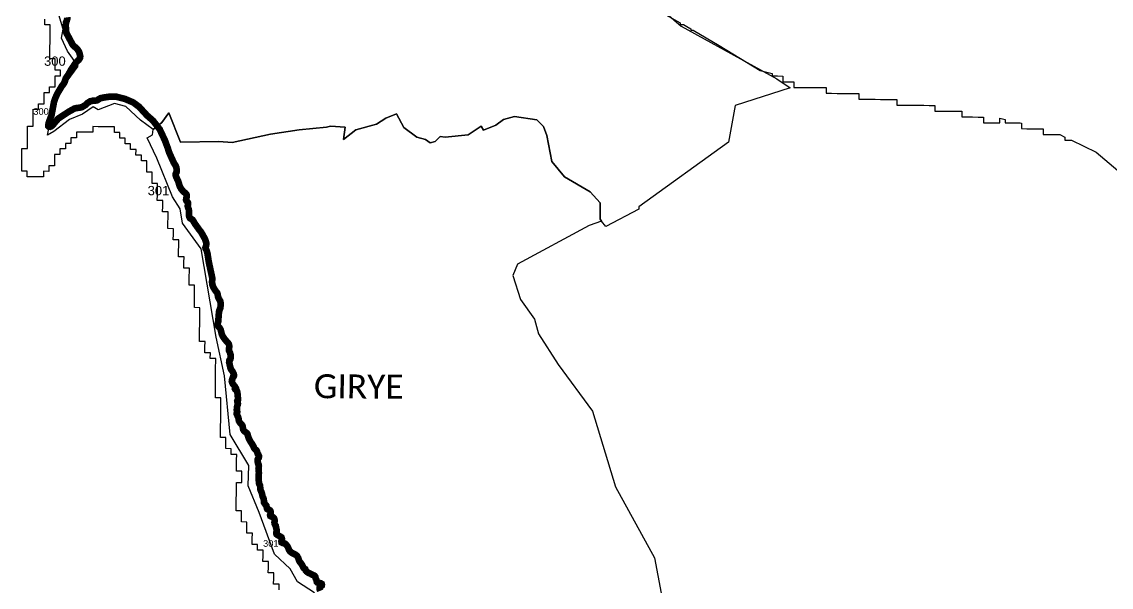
# Model space of a CAD drawing. Header units: metres. Extents: x 0 to 561379, y 0 to 4092696.
# Drawn here: x 320178 to 328374, y 1823136 to 1827390 of the extents above; entities that cross this region are included whole.
import ezdxf

# ---------------------------------------------------------------- set-up
doc = ezdxf.new("R2010")
doc.units = ezdxf.units.M
for name, color, linetype in [('COASTLINE', 5, 'Continuous'), ('NATURALLY PROTECTED', 3, 'Continuous'), ('TALUKA BOUNDRY', 150, 'Continuous'), ('VILLAGE BOUNDRY', 32, 'Continuous'), ('VILLAGE NAME', 1, 'Continuous')]:
    doc.layers.add(name, color=color, linetype=linetype)
doc.styles.get("Standard").update_dxf_attribs({"font": 'arial.ttf'})

msp = doc.modelspace()

# ---------------------------------------------------------------- linework, layer by layer
at = {"layer": 'COASTLINE', "const_width": 50, "flags": 128}
msp.add_lwpolyline([(320519.4, 1827423.4), (320520.6, 1827414), (320518.3, 1827406.2), (320515.2, 1827395.8), (320510.6, 1827385), (320508.8, 1827368.7), (320509.3, 1827348.5), (320509.9, 1827323.6), (320514, 1827304.5), (320522.4, 1827288.9), (320537.6, 1827260.3), (320551.4, 1827234.4), (320561.9, 1827214.8), (320576.5, 1827201.6), (320594.2, 1827185.6), (320606.9, 1827167.7), (320612.6, 1827151.9), (320617.5, 1827129.9), (320615.3, 1827116.4), (320605.4, 1827102.1), (320593, 1827091.9), (320581.1, 1827077.6), (320565.5, 1827054), (320546.3, 1827026), (320530.9, 1826996.6), (320508.8, 1826964.5), (320500.5, 1826938.1), (320491.6, 1826921.4), (320479.7, 1826906.8), (320444.6, 1826848.2), (320428.9, 1826813.1), (320420, 1826785.9), (320411.9, 1826742.6), (320401.6, 1826687.6), (320381.1, 1826633), (320376.8, 1826611.7), (320376.9, 1826605.9), (320381.8, 1826601), (320390.1, 1826599.6), (320399.1, 1826602.7), (320413.6, 1826615.6), (320433, 1826640.2), (320452, 1826661), (320482, 1826681), (320528.6, 1826712), (320574.6, 1826737.5), (320591.8, 1826741.4), (320610.1, 1826743.1), (320628.8, 1826747.1), (320653.9, 1826761.7), (320675.3, 1826780.8), (320693.3, 1826791.8), (320715.1, 1826796.6), (320734.7, 1826797.1), (320746.2, 1826799.6), (320755.2, 1826806.3), (320770.7, 1826815.3), (320797.5, 1826820.5), (320845.9, 1826827.3), (320891.1, 1826825.6), (320955.1, 1826809.1), (321014.7, 1826783.8), (321059.9, 1826750.8), (321120, 1826685.1), (321164.9, 1826645.8), (321214.9, 1826581.8), (321255, 1826496.6), (321276.7, 1826437.9), (321284.4, 1826411.4), (321295, 1826387.7), (321307.5, 1826359.8), (321320.4, 1826331.1), (321334.8, 1826307.8), (321339.6, 1826296.9), (321341.7, 1826288.5), (321342.3, 1826278.9), (321342.8, 1826268.5), (321342.6, 1826260.7), (321341.8, 1826256.6), (321339.6, 1826253.2), (321336.3, 1826248.1), (321335.7, 1826241.6), (321336.4, 1826230.9), (321339.1, 1826224.2), (321342.4, 1826216.2), (321346.5, 1826206.3), (321352.4, 1826195.8), (321355.3, 1826186.9), (321360.7, 1826170.1), (321367.7, 1826148.8), (321379.7, 1826128.3), (321398.3, 1826108.3), (321410.4, 1826099.3), (321416.1, 1826091.9), (321419.2, 1826083.9), (321419, 1826075.2), (321415.7, 1826064.3), (321413.6, 1826050.8), (321415.4, 1826044.3), (321421.2, 1826037.6), (321426.5, 1826031.4), (321429.3, 1826025.3), (321429.2, 1826018.6), (321426.8, 1826009.7), (321426.2, 1826002.5), (321428.4, 1825992.4), (321433.3, 1825980.5), (321435.3, 1825971.2), (321435.1, 1825956.3), (321436.3, 1825935.5), (321436.9, 1825925.3), (321438.6, 1825920.5), (321443.3, 1825912.2), (321452, 1825906.8), (321460.5, 1825901.6), (321465.9, 1825895.7), (321470.3, 1825888), (321479.2, 1825872.3), (321487, 1825861.3), (321495.1, 1825849.9), (321510, 1825828.9), (321526.6, 1825807.4), (321535.2, 1825793.6), (321541.8, 1825780.6), (321555.5, 1825757.1), (321560.8, 1825740.7), (321565.1, 1825727.5), (321565.6, 1825714.6), (321564.1, 1825704), (321561.6, 1825698.1), (321559.4, 1825690.1), (321561, 1825682.4), (321565.4, 1825675.4), (321571.5, 1825660.5), (321575.6, 1825642.2), (321578.5, 1825622.5), (321582.6, 1825594.7), (321587.8, 1825568), (321601.9, 1825503.1), (321610.1, 1825465.9), (321610.7, 1825452.7), (321609.3, 1825432.1), (321611.4, 1825412.4), (321618.6, 1825392.4), (321634.5, 1825367.3), (321647.5, 1825350.4), (321651.5, 1825339.9), (321653.7, 1825321.6), (321660.5, 1825306.3), (321670.6, 1825289.2), (321673, 1825278.4), (321673.5, 1825256.1), (321671.8, 1825237.4), (321668.2, 1825228.4), (321662.6, 1825214.3), (321661, 1825203.9), (321658.8, 1825176), (321657.5, 1825159.8), (321657.2, 1825144.7), (321656, 1825135.8), (321652.9, 1825124.9), (321652.4, 1825116.8), (321651.8, 1825108.4), (321653.6, 1825101.9), (321660.2, 1825094), (321668.6, 1825083.7), (321674, 1825073.2), (321678.4, 1825056.1), (321683, 1825038.6), (321690.1, 1825022.9), (321704.7, 1825001.9), (321718.2, 1824986.1), (321727.9, 1824975), (321733.3, 1824968.8), (321736.4, 1824962.2), (321737.7, 1824957), (321738.7, 1824949.1), (321737.8, 1824937.7), (321736.2, 1824929.4), (321736, 1824922.6), (321737, 1824915.2), (321741.1, 1824906.5), (321744.8, 1824898.6), (321746.5, 1824892), (321749.6, 1824881.3), (321749.6, 1824863.6), (321747.7, 1824852.8), (321744.5, 1824846.9), (321740.3, 1824843.8), (321738.6, 1824840.1), (321737.8, 1824828.7), (321742.4, 1824808), (321747.9, 1824783.7), (321753.9, 1824772), (321764.2, 1824758), (321771.5, 1824742.8), (321773.5, 1824736.5), (321774.6, 1824729.3), (321772.9, 1824723.7), (321767.6, 1824719.5), (321764.9, 1824711.5), (321762, 1824701.5), (321758.3, 1824693.6), (321757.9, 1824684.1), (321760.2, 1824675), (321765.4, 1824665.4), (321778.6, 1824649.2), (321784.5, 1824639.7), (321781.9, 1824635.8), (321780.9, 1824629.8), (321783.9, 1824624.2), (321787.9, 1824621.6), (321791.5, 1824619.3), (321793.3, 1824618.2), (321794.7, 1824615.9), (321796.5, 1824612.8), (321798.2, 1824608.3), (321799.8, 1824598.6), (321801.6, 1824586.9), (321802.3, 1824574.7), (321803.9, 1824560.1), (321805.1, 1824549.3), (321804.5, 1824545.5), (321802.5, 1824541.7), (321800, 1824538.6), (321798.3, 1824536.5), (321798.4, 1824534.1), (321799.7, 1824530.9), (321801.9, 1824525.5), (321803.6, 1824516.3), (321801.8, 1824507.5), (321798.1, 1824499.7), (321797.7, 1824496.2), (321797.6, 1824488.7), (321797.4, 1824481.5), (321796.3, 1824474.2), (321794.7, 1824470.7), (321795.5, 1824467.2), (321798.1, 1824462.6), (321798.9, 1824454), (321797.7, 1824449.9), (321794.3, 1824443.6), (321795, 1824437.7), (321799, 1824429.7), (321802.1, 1824422.4), (321807.8, 1824410), (321811.2, 1824387.3), (321817.4, 1824376), (321827.9, 1824363.7), (321836.5, 1824354), (321839.7, 1824346.1), (321841.6, 1824332), (321843.6, 1824322.3), (321847.7, 1824314.5), (321854.8, 1824307.6), (321864.2, 1824300.6), (321870.2, 1824296), (321875.9, 1824287.6), (321879, 1824276.4), (321882.1, 1824265.2), (321885.3, 1824256), (321889.1, 1824247.9), (321894.2, 1824239.3), (321899.6, 1824228.9), (321907.3, 1824218.5), (321912.9, 1824208.5), (321920.2, 1824197.7), (321922.2, 1824193), (321923.5, 1824186), (321927.8, 1824179.6), (321932.6, 1824174.6), (321937.1, 1824171.1), (321943.7, 1824164.2), (321947.5, 1824156.3), (321950.5, 1824147), (321952.7, 1824139.2), (321957, 1824134.2), (321958, 1824131.4), (321961.6, 1824123.4), (321961.8, 1824116.2), (321961, 1824111.4), (321957.7, 1824107.8), (321954.5, 1824102.2), (321952, 1824096.1), (321951.1, 1824090.9), (321951.1, 1824084.5), (321953.5, 1824078), (321955.8, 1824065), (321960.4, 1824055.4), (321961.3, 1824047.7), (321960.1, 1824036.5), (321958.5, 1824026.5), (321959.3, 1824014.3), (321960.7, 1824006.4), (321961.4, 1823994.8), (321960.1, 1823984.4), (321959.6, 1823976.5), (321959, 1823965.9), (321959.6, 1823944.4), (321961.3, 1823931), (321961.4, 1823920.9), (321964.4, 1823911.3), (321969.2, 1823904), (321971, 1823894.4), (321971.4, 1823884.7), (321971.7, 1823873.5), (321974.6, 1823865.9), (321980.9, 1823851.6), (321984.8, 1823840.7), (321987.5, 1823826.4), (321989.3, 1823818.6), (321995.1, 1823807.6), (321997.9, 1823797.2), (321998.9, 1823788.8), (321998.8, 1823780.7), (321998.8, 1823775.7), (322002, 1823769.9), (322007.1, 1823762.2), (322014.4, 1823754.7), (322017.8, 1823749.7), (322019.4, 1823742), (322021.2, 1823730.3), (322023.5, 1823724.7), (322029.6, 1823721.4), (322040.8, 1823717.6), (322045, 1823714.6), (322047.9, 1823710.8), (322050.1, 1823704), (322050.7, 1823697.6), (322048.9, 1823686.9), (322046.1, 1823678.6), (322047.5, 1823671.9), (322054.6, 1823667.9), (322064.5, 1823664.6), (322071.6, 1823658.8), (322077.1, 1823652.5), (322079.2, 1823643.3), (322079.5, 1823633.3), (322078.5, 1823624.1), (322079.8, 1823613.4), (322082.8, 1823606.8), (322088.3, 1823598.4), (322090.2, 1823587.3), (322092.1, 1823577.7), (322095.5, 1823566.6), (322095.8, 1823556.1), (322092.9, 1823548.6), (322091.9, 1823542.4), (322094.2, 1823534.4), (322103.6, 1823527.4), (322116.3, 1823520.7), (322125.5, 1823515.6), (322131.8, 1823510.3), (322135.1, 1823499.4), (322132.5, 1823489.2), (322130.5, 1823480.9), (322132.2, 1823472.7), (322142.1, 1823468.3), (322156.1, 1823465.1), (322169.2, 1823453.1), (322175.9, 1823444.6), (322182.5, 1823432.5), (322187.9, 1823417.3), (322197.5, 1823403.4), (322210.4, 1823394.3), (322225.4, 1823386.6), (322237.9, 1823380.4), (322249, 1823371.3), (322257.4, 1823355.7), (322261.3, 1823343.5), (322265.9, 1823332), (322271.4, 1823323.4), (322277.3, 1823317.1), (322284.5, 1823306.7), (322290.2, 1823296.6), (322294.6, 1823286.3), (322298.3, 1823280.1), (322304.5, 1823275.8), (322310.2, 1823272.3), (322311.5, 1823268.4), (322313.9, 1823261.6), (322319.2, 1823254.8), (322326.1, 1823248.9), (322339.2, 1823241.8), (322347.7, 1823238.3), (322361.3, 1823231), (322369.1, 1823227.4), (322378.3, 1823223.4), (322382.3, 1823220.3), (322386.4, 1823213.5), (322387.4, 1823205.5), (322389.9, 1823199.3), (322393.4, 1823193.6), (322394.5, 1823190), (322395.5, 1823184.8), (322397.2, 1823176), (322401.4, 1823171.2), (322408.9, 1823169.3), (322418.1, 1823167.8), (322423.9, 1823166.5), (322429.5, 1823164.3), (322431.8, 1823162.3), (322434.2, 1823161), (322435.5, 1823154.6), (322434.6, 1823148.1), (322430.9, 1823145.1), (322424.3, 1823141.6), (322419.5, 1823137.2), (322418.4, 1823132.5), (322417.7, 1823127.8), (322418.7, 1823120.8), (322420.6, 1823114.5), (322422.9, 1823108.6)], dxfattribs=at)
at = {"layer": 'NATURALLY PROTECTED', "const_width": 50, "flags": 128}
for points in [[(320555.3, 1827227.3), (320561.9, 1827214.8), (320576.5, 1827201.6), (320594.2, 1827185.6), (320606.9, 1827167.7), (320612.6, 1827151.9), (320617.5, 1827129.9), (320615.3, 1827116.4), (320605.4, 1827102.1), (320593, 1827091.9), (320581.1, 1827077.6), (320579, 1827074.5)], [(320579, 1827074.5), (320565.5, 1827054), (320546.3, 1827026), (320530.9, 1826996.6), (320508.8, 1826964.5), (320500.5, 1826938.1), (320491.6, 1826921.4), (320479.7, 1826906.8), (320444.6, 1826848.2), (320428.9, 1826813.1), (320420, 1826785.9), (320411.9, 1826742.6), (320401.6, 1826687.6), (320381.1, 1826633), (320376.8, 1826611.7), (320376.9, 1826605.9), (320381.8, 1826601), (320390.1, 1826599.6), (320399.1, 1826602.7), (320413.6, 1826615.6), (320433, 1826640.2), (320452, 1826661), (320482, 1826681), (320528.6, 1826712), (320574.6, 1826737.5), (320591.8, 1826741.4), (320610.1, 1826743.1), (320628.8, 1826747.1), (320653.9, 1826761.7), (320675.3, 1826780.8), (320693.3, 1826791.8), (320701.2, 1826793.5)], [(320701.2, 1826793.5), (320715.1, 1826796.6), (320734.7, 1826797.1), (320746.2, 1826799.6), (320755.2, 1826806.3), (320770.7, 1826815.3), (320797.5, 1826820.5), (320845.9, 1826827.3), (320891.1, 1826825.6), (320955.1, 1826809.1), (321014.7, 1826783.8), (321059.9, 1826750.8), (321120, 1826685.1), (321164.9, 1826645.8), (321214.9, 1826581.8), (321255, 1826496.6), (321276.7, 1826437.9), (321284.4, 1826411.4), (321295, 1826387.7), (321307.5, 1826359.8), (321320.4, 1826331.1), (321334.8, 1826307.8), (321339.6, 1826296.9), (321341.7, 1826288.5), (321342.3, 1826278.9), (321342.8, 1826268.5), (321342.6, 1826260.7), (321341.8, 1826256.6), (321339.6, 1826253.2), (321336.3, 1826248.1), (321335.7, 1826241.6), (321336.4, 1826230.9), (321339.1, 1826224.2), (321342.4, 1826216.2), (321346.5, 1826206.3), (321352.4, 1826195.8), (321355.3, 1826186.9), (321360.7, 1826170.1), (321367.7, 1826148.8), (321379.7, 1826128.3), (321398.3, 1826108.3), (321410.4, 1826099.3), (321416.1, 1826091.9), (321419.2, 1826083.9), (321419, 1826075.2), (321415.7, 1826064.3), (321413.6, 1826050.8), (321415.4, 1826044.3), (321421.2, 1826037.6), (321426.5, 1826031.4), (321429.3, 1826025.3), (321429.2, 1826018.6), (321426.8, 1826009.7), (321426.2, 1826002.5), (321428.4, 1825992.4), (321433.3, 1825980.5), (321435.3, 1825971.2), (321435.1, 1825956.3), (321436.3, 1825935.5), (321436.9, 1825925.3), (321438.6, 1825920.5), (321443.3, 1825912.2), (321452, 1825906.8), (321460.5, 1825901.6), (321465.9, 1825895.7), (321470.3, 1825888), (321479.2, 1825872.3), (321487, 1825861.3), (321495.1, 1825849.9), (321510, 1825828.9), (321526.6, 1825807.4), (321535.2, 1825793.6), (321541.8, 1825780.6), (321555.5, 1825757.1), (321560.8, 1825740.7), (321565.1, 1825727.5), (321565.6, 1825714.6), (321564.1, 1825704), (321561.6, 1825698.1), (321559.4, 1825690.1), (321561, 1825682.4), (321565.4, 1825675.4), (321571.5, 1825660.5), (321575.6, 1825642.2), (321578.5, 1825622.5), (321582.6, 1825594.7), (321587.8, 1825568), (321601.9, 1825503.1), (321610.1, 1825465.9), (321610.7, 1825452.7), (321609.3, 1825432.1), (321611.4, 1825412.4), (321618.6, 1825392.4), (321634.5, 1825367.3), (321647.5, 1825350.4), (321651.5, 1825339.9), (321653.7, 1825321.6), (321660.5, 1825306.3), (321670.6, 1825289.2), (321673, 1825278.4), (321673.5, 1825256.1), (321671.8, 1825237.4), (321668.2, 1825228.4), (321662.6, 1825214.3), (321661, 1825203.9), (321658.8, 1825176), (321657.5, 1825159.8), (321657.2, 1825144.7), (321656, 1825135.8), (321652.9, 1825124.9), (321652.4, 1825116.8), (321651.8, 1825108.4), (321653.6, 1825101.9), (321660.2, 1825094), (321668.6, 1825083.7), (321674, 1825073.2), (321678.4, 1825056.1), (321683, 1825038.6), (321690.1, 1825022.9), (321704.7, 1825001.9), (321718.2, 1824986.1), (321727.9, 1824975), (321733.3, 1824968.8), (321736.4, 1824962.2), (321737.7, 1824957), (321738.7, 1824949.1), (321737.8, 1824937.7), (321736.2, 1824929.4), (321736, 1824922.6), (321737, 1824915.2), (321741.1, 1824906.5), (321744.8, 1824898.6), (321746.5, 1824892), (321749.6, 1824881.3), (321749.6, 1824863.6), (321747.7, 1824852.8), (321744.5, 1824846.9), (321740.3, 1824843.8), (321738.6, 1824840.1), (321738.6, 1824839.6)], [(321738.6, 1824839.6), (321737.8, 1824828.7), (321742.4, 1824808), (321747.9, 1824783.7), (321753.9, 1824772), (321764.2, 1824758), (321771.5, 1824742.8), (321773.5, 1824736.5), (321774.6, 1824729.3), (321772.9, 1824723.7), (321767.6, 1824719.5), (321764.9, 1824711.5), (321762, 1824701.5), (321758.3, 1824693.6), (321757.9, 1824684.1), (321760.2, 1824675), (321765.4, 1824665.4), (321778.6, 1824649.2), (321784.5, 1824639.7), (321781.9, 1824635.8), (321780.9, 1824629.8), (321783.9, 1824624.2), (321787.9, 1824621.6), (321791.5, 1824619.3), (321793.3, 1824618.2), (321794.7, 1824615.9), (321796.5, 1824612.8), (321798.2, 1824608.3), (321799.8, 1824598.6), (321801.6, 1824586.9), (321802.3, 1824574.7), (321803.9, 1824560.1), (321805.1, 1824549.3), (321804.5, 1824545.5), (321802.5, 1824541.7), (321800, 1824538.6), (321798.3, 1824536.5), (321798.4, 1824534.1), (321799.7, 1824530.9), (321801.9, 1824525.5), (321803.6, 1824516.3), (321801.8, 1824507.5), (321798.1, 1824499.7), (321797.7, 1824496.2), (321797.6, 1824488.7), (321797.4, 1824481.5), (321796.3, 1824474.2), (321794.7, 1824470.7), (321795.5, 1824467.2), (321798.1, 1824462.6), (321798.9, 1824454), (321797.7, 1824449.9), (321794.3, 1824443.6), (321795, 1824437.7), (321799, 1824429.7), (321802.1, 1824422.4), (321807.8, 1824410), (321811.2, 1824387.3), (321817.4, 1824376), (321827.9, 1824363.7), (321836.5, 1824354), (321839.7, 1824346.1), (321841.6, 1824332), (321843.6, 1824322.3), (321847.7, 1824314.5), (321854.8, 1824307.6), (321864.2, 1824300.6), (321870.2, 1824296), (321875.9, 1824287.6), (321879, 1824276.4), (321882.1, 1824265.2), (321885.3, 1824256), (321889.1, 1824247.9), (321894.2, 1824239.3), (321899.6, 1824228.9), (321907.3, 1824218.5), (321912.9, 1824208.5), (321920.2, 1824197.7), (321922.2, 1824193), (321923.5, 1824186), (321927.8, 1824179.6), (321932.6, 1824174.6), (321937.1, 1824171.1), (321943.7, 1824164.2), (321947.5, 1824156.3), (321950.5, 1824147), (321952.7, 1824139.2), (321957, 1824134.2), (321958, 1824131.4), (321961.6, 1824123.4), (321961.8, 1824116.2), (321961, 1824111.4), (321957.7, 1824107.8), (321954.5, 1824102.2), (321952, 1824096.1), (321951.1, 1824090.9), (321951.1, 1824084.5), (321953.5, 1824078), (321955.8, 1824065), (321960.4, 1824055.4), (321961.3, 1824047.7), (321960.1, 1824036.5), (321958.5, 1824026.5), (321959.3, 1824014.3), (321960.7, 1824006.4), (321961.4, 1823994.8), (321960.1, 1823984.4), (321959.6, 1823976.5), (321959, 1823965.9), (321959.6, 1823944.4), (321961.3, 1823931), (321961.4, 1823920.9), (321964.4, 1823911.3), (321969.2, 1823904), (321971, 1823894.4), (321971.4, 1823884.7), (321971.7, 1823873.5), (321974.6, 1823865.9), (321980.9, 1823851.6), (321984.8, 1823840.7), (321987.5, 1823826.4), (321989.3, 1823818.6), (321995.1, 1823807.6), (321997.9, 1823797.2), (321998.9, 1823788.8), (321998.8, 1823780.7), (321998.8, 1823775.7), (322002, 1823769.9), (322007.1, 1823762.2), (322014.4, 1823754.7), (322017.8, 1823749.7), (322019.4, 1823742), (322021.2, 1823730.3), (322023.5, 1823724.7), (322029.6, 1823721.4), (322040.8, 1823717.6), (322045, 1823714.6), (322047.9, 1823710.8), (322050.1, 1823704), (322050.7, 1823697.6), (322048.9, 1823686.9), (322046.1, 1823678.6), (322047.5, 1823671.9), (322054.6, 1823667.9), (322064.5, 1823664.6), (322071.6, 1823658.8), (322077.1, 1823652.5), (322079.2, 1823643.3), (322079.5, 1823633.3), (322078.5, 1823624.1), (322079.8, 1823613.4), (322082.8, 1823606.8), (322088.3, 1823598.4), (322090.2, 1823587.3), (322092.1, 1823577.7), (322095.5, 1823566.6), (322095.8, 1823556.1), (322092.9, 1823548.6), (322091.9, 1823542.4), (322094.2, 1823534.4), (322103.6, 1823527.4), (322116.3, 1823520.7), (322125.5, 1823515.6), (322131.8, 1823510.3), (322135.1, 1823499.4), (322132.5, 1823489.2), (322130.5, 1823480.9), (322132.2, 1823472.7), (322142.1, 1823468.3), (322156.1, 1823465.1), (322169.2, 1823453.1), (322175.9, 1823444.6), (322182.5, 1823432.5), (322187.9, 1823417.3), (322197.5, 1823403.4), (322210.4, 1823394.3), (322225.4, 1823386.6), (322237.9, 1823380.4), (322249, 1823371.3), (322257.4, 1823355.7), (322261.3, 1823343.5), (322265.9, 1823332), (322271.4, 1823323.4), (322277.3, 1823317.1), (322284.5, 1823306.7), (322290.2, 1823296.6), (322294.6, 1823286.3), (322298.3, 1823280.1), (322304.5, 1823275.8), (322310.2, 1823272.3), (322311.5, 1823268.4), (322313.9, 1823261.6), (322319.2, 1823254.8), (322326.1, 1823248.9), (322339.2, 1823241.8), (322347.7, 1823238.3), (322361.3, 1823231), (322369.1, 1823227.4), (322378.3, 1823223.4), (322382.3, 1823220.3), (322386.4, 1823213.5), (322387.4, 1823205.5), (322389.9, 1823199.3), (322393.4, 1823193.6), (322394.5, 1823190), (322395.5, 1823184.8), (322397.2, 1823176), (322401.4, 1823171.2), (322408.9, 1823169.3), (322418.1, 1823167.8), (322423.9, 1823166.5), (322429.5, 1823164.3), (322431.8, 1823162.3), (322434.2, 1823161), (322435.5, 1823154.6), (322434.6, 1823148.1), (322430.9, 1823145.1), (322424.3, 1823141.6), (322419.5, 1823137.2), (322418.4, 1823132.5), (322417.7, 1823127.8), (322418.7, 1823120.8), (322420.6, 1823114.5), (322422.9, 1823108.6)]]:
    msp.add_lwpolyline(points, dxfattribs=at)
at = {"layer": 'TALUKA BOUNDRY'}
for points in [[(324983.5, 1827464.3, 0), (325130.7, 1827382.4, 0), (325130.6, 1827369.1, 0), (325155, 1827368.9, 0), (325181.1, 1827354.4, 0), (325212, 1827336.1, 0), (325211.9, 1827326.1, 0), (325229.3, 1827325.9, 0), (325425.4, 1827210.3, 0), (325732, 1827023.7, 0), (325822.1, 1827001.8, 0), (325822, 1826982.3, 0), (325862.8, 1826982, 0), (325903.7, 1826981.6, 0), (325903.4, 1826939.3, 0), (325944.2, 1826939, 0), (325985.1, 1826938.6, 0), (325984.7, 1826896.3, 0), (326025.6, 1826896, 0), (326066.4, 1826895.6, 0), (326107.3, 1826895.3, 0), (326148.1, 1826895, 0), (326189, 1826894.6, 0), (326229.8, 1826894.3, 0), (326229.5, 1826852, 0), (326270.3, 1826851.6, 0), (326311.2, 1826851.3, 0), (326352.1, 1826851, 0), (326392.9, 1826850.6, 0), (326433.8, 1826850.3, 0), (326474.6, 1826850, 0), (326474.3, 1826807.6, 0), (326515.1, 1826807.3, 0), (326556, 1826807, 0), (326596.8, 1826806.6, 0), (326637.7, 1826806.3, 0), (326678.5, 1826806, 0), (326719.4, 1826805.6, 0), (326760.2, 1826805.3, 0), (326759.9, 1826763, 0), (326800.8, 1826762.6, 0), (326841.6, 1826762.3, 0), (326882.5, 1826762, 0), (326923.3, 1826761.7, 0), (326964.2, 1826761.3, 0), (327005, 1826761, 0), (327045.9, 1826760.7, 0), (327045.5, 1826718.3, 0), (327086.4, 1826718, 0), (327127.2, 1826717.7, 0), (327168.1, 1826717.3, 0), (327209, 1826717, 0), (327249.8, 1826716.7, 0), (327249.5, 1826674.3, 0), (327290.3, 1826674, 0), (327331.2, 1826673.7, 0), (327372, 1826673.3, 0), (327412.9, 1826673, 0), (327412.5, 1826630.7, 0), (327535.1, 1826629.7, 0), (327535.4, 1826664.7, 0), (327576.2, 1826655, 0), (327576, 1826629.4, 0), (327616.8, 1826629, 0), (327657.7, 1826628.7, 0), (327688, 1826628.5, 0), (327698.5, 1826626, 0), (327698.2, 1826586, 0), (327739, 1826585.7, 0), (327779.9, 1826585.4, 0), (327820.7, 1826585, 0), (327861.6, 1826584.7, 0), (327861.3, 1826542.4, 0), (327902.1, 1826542, 0), (327943, 1826541.7, 0), (327983.8, 1826541.4, 0), (327986.7, 1826541.4, 0), (328024.5, 1826522.9, 0), (328024.3, 1826498.7, 0), (328074.9, 1826498.3, 0), (328260.3, 1826407.8, 0), (328488.6, 1826216.5, 0)], [(322113, 1823116.2, 0), (322113.3, 1823158.5, 0), (322072.5, 1823158.9, 0), (322072.8, 1823201.2, 0), (322073.2, 1823243.6, 0), (322032.3, 1823243.9, 0), (322032.6, 1823286.3, 0), (322033, 1823328.6, 0), (321992.1, 1823329, 0), (321992.5, 1823371.3, 0), (321992.8, 1823413.7, 0), (321952, 1823414, 0), (321952.3, 1823456.3, 0), (321911.5, 1823456.7, 0), (321911.8, 1823499, 0), (321912.2, 1823541.4, 0), (321871.3, 1823541.7, 0), (321871.7, 1823584.1, 0), (321872, 1823626.4, 0), (321831.1, 1823626.8, 0), (321831.5, 1823669.1, 0), (321831.8, 1823711.5, 0), (321791, 1823711.8, 0), (321791.3, 1823754.1, 0), (321791.7, 1823796.5, 0), (321792, 1823838.8, 0), (321792.4, 1823881.2, 0), (321792.7, 1823923.5, 0), (321833.6, 1823923.2, 0), (321834.3, 1824007.9, 0), (321793.4, 1824008.2, 0), (321793.8, 1824050.6, 0), (321794.1, 1824092.9, 0), (321794.5, 1824135.3, 0), (321753.6, 1824135.6, 0), (321754, 1824178, 0), (321713.1, 1824178.3, 0), (321713.5, 1824220.7, 0), (321713.8, 1824263, 0), (321673, 1824263.4, 0), (321673.3, 1824305.7, 0), (321673.7, 1824348.1, 0), (321674, 1824390.4, 0), (321674.7, 1824475.1, 0), (321675.1, 1824517.5, 0), (321675.4, 1824559.8, 0), (321634.6, 1824560.2, 0), (321634.9, 1824602.5, 0), (321635.3, 1824644.9, 0), (321636, 1824729.6, 0), (321636.3, 1824771.9, 0), (321637, 1824856.6, 0), (321596.2, 1824856.9, 0), (321596.5, 1824899.3, 0), (321555.6, 1824899.6, 0), (321556, 1824942, 0), (321556.4, 1824984.3, 0), (321515.5, 1824984.7, 0), (321515.8, 1825027, 0), (321516.9, 1825154.1, 0), (321517.2, 1825196.4, 0), (321517.6, 1825238.8, 0), (321476.7, 1825239.1, 0), (321477.1, 1825281.5, 0), (321477.4, 1825323.8, 0), (321477.8, 1825366.2, 0), (321478.1, 1825408.5, 0), (321437.3, 1825408.9, 0), (321437.6, 1825451.2, 0), (321438.3, 1825535.9, 0), (321397.5, 1825536.2, 0), (321397.8, 1825578.6, 0), (321398.2, 1825620.9, 0), (321357.3, 1825621.3, 0), (321357.7, 1825663.6, 0), (321358, 1825706, 0), (321358.4, 1825748.3, 0), (321317.5, 1825748.7, 0), (321317.9, 1825791, 0), (321318.2, 1825833.4, 0), (321277.4, 1825833.7, 0), (321277.7, 1825876.1, 0), (321278.1, 1825918.4, 0), (321278.4, 1825960.8, 0), (321237.6, 1825961.1, 0), (321237.9, 1826003.5, 0), (321238.3, 1826045.8, 0), (321197.4, 1826046.1, 0), (321197.8, 1826088.5, 0), (321198.1, 1826130.8, 0), (321198.5, 1826173.2, 0), (321157.6, 1826173.5, 0), (321158, 1826215.9, 0), (321158.3, 1826258.2, 0), (321117.5, 1826258.6, 0), (321117.8, 1826300.9, 0), (321118.2, 1826343.3, 0), (321077.3, 1826343.6, 0), (321077.7, 1826386, 0), (321036.8, 1826386.3, 0), (321037.2, 1826428.7, 0), (320996.3, 1826429, 0), (320996.7, 1826471.3, 0), (320955.8, 1826471.7, 0), (320956.2, 1826514, 0), (320915.3, 1826514.4, 0), (320915.7, 1826556.7, 0), (320874.8, 1826557.1, 0), (320875.2, 1826599.4, 0), (320834.3, 1826599.8, 0), (320793.5, 1826600.1, 0), (320752.6, 1826600.4, 0), (320711.7, 1826600.8, 0), (320711.4, 1826558.4, 0), (320670.5, 1826558.8, 0), (320629.7, 1826559.1, 0), (320588.8, 1826559.4, 0), (320588.5, 1826517.1, 0), (320547.6, 1826517.4, 0), (320547.3, 1826475.1, 0), (320506.4, 1826475.4, 0), (320506.1, 1826433.1, 0), (320465.2, 1826433.4, 0), (320464.8, 1826391.1, 0), (320424, 1826391.4, 0), (320423.6, 1826349.1, 0), (320423.3, 1826306.7, 0), (320382.4, 1826307.1, 0), (320382.1, 1826264.7, 0), (320341.2, 1826265, 0), (320340.9, 1826222.7, 0), (320300, 1826223, 0), (320259.2, 1826223.4, 0), (320218.3, 1826223.7, 0), (320218.7, 1826266.1, 0), (320177.8, 1826266.4, 0), (320178.2, 1826308.8, 0), (320178.5, 1826351.1, 0), (320178.9, 1826393.5, 0), (320179.2, 1826435.8, 0), (320220.1, 1826435.5, 0), (320220.4, 1826477.8, 0), (320220.8, 1826520.2, 0), (320221.1, 1826562.5, 0), (320221.5, 1826604.9, 0), (320262.3, 1826604.5, 0), (320262.7, 1826646.9, 0), (320263, 1826689.2, 0), (320263.4, 1826731.6, 0), (320304.3, 1826731.2, 0), (320304.6, 1826773.6, 0), (320345.5, 1826773.2, 0), (320345.8, 1826815.6, 0), (320346.2, 1826857.9, 0), (320387, 1826857.6, 0), (320387.4, 1826900, 0), (320428.2, 1826899.6, 0), (320428.6, 1826942, 0), (320428.9, 1826984.3, 0), (320469.8, 1826984, 0), (320470.2, 1827026.3, 0), (320429.3, 1827026.7, 0), (320429.7, 1827069, 0), (320430, 1827111.4, 0), (320389.1, 1827111.7, 0), (320389.5, 1827154.1, 0), (320389.9, 1827196.4, 0), (320390.2, 1827238.8, 0), (320390.6, 1827281.1, 0), (320390.9, 1827323.5, 0), (320391.3, 1827365.8, 0), (320350.4, 1827366.2, 0), (320350.8, 1827408.5, 0)]]:
    msp.add_polyline3d(points, dxfattribs=at)
at = {"layer": 'VILLAGE BOUNDRY'}
for points in [[(325029.2, 1827452, 0), (325138.2, 1827357.5, 0), (325858.2, 1826961.5, 0), (325958.5, 1826892.2, 0), (325544.2, 1826760.8, 0), (325493.8, 1826483.6, 0), (324818.6, 1825998.5, 0), (324819.1, 1825979.8, 0), (324572.8, 1825850.2, 0), (324540.2, 1825890.3, 0), (324527.9, 1825905.5, 0), (324529.3, 1826027.9, 0), (324454.5, 1826111.4, 0), (324261.5, 1826224.4, 0), (324164.7, 1826337.6, 0), (324127.3, 1826534.6, 0), (324101.5, 1826602.9, 0), (324053.1, 1826651.1, 0), (323884.3, 1826677.2, 0), (323802.5, 1826655.7, 0), (323744.8, 1826611.4, 0), (323652, 1826573.3, 0), (323632.9, 1826605.5, 0), (323536.7, 1826539.6, 0), (323363.8, 1826520.6, 0), (323325.7, 1826527, 0), (323288, 1826489.7, 0), (323250, 1826480.2, 0), (323214.9, 1826504.7, 0), (323150, 1826521.3, 0), (323052.2, 1826594.2, 0), (322997.8, 1826697.3, 0), (322916.6, 1826664.7, 0), (322845.7, 1826620.3, 0), (322691.3, 1826577, 0), (322596.8, 1826505.5, 0), (322610, 1826596.4, 0), (322499.2, 1826604.7, 0), (322470.8, 1826595.9, 0), (322265.2, 1826577.1, 0), (322049.1, 1826545, 0), (321761.3, 1826481.9, 0), (321660.7, 1826490.4, 0), (321372.3, 1826483.3, 0), (321283.1, 1826703.7, 0), (321230.3, 1826632, 0), (321166.5, 1826578.7, 0), (321071.8, 1826650.8, 0), (320959.7, 1826753.3, 0), (320874.6, 1826774.8, 0), (320752.4, 1826727.8, 0), (320714.7, 1826750.3, 0), (320633.3, 1826694.3, 0), (320536.7, 1826654.3, 0), (320419.2, 1826563.4, 0), (320372.1, 1826537.6, 0), (320403.2, 1826704, 0), (320432.9, 1826804.2, 0), (320500, 1826916.3, 0), (320602.2, 1827056.1, 0), (320521.5, 1827169.4, 0), (320476.7, 1827267.2, 0), (320489, 1827334.9, 0), (320455.5, 1827441.1, 0)], [(322379.2, 1823093.1, 0), (322250.9, 1823176.4, 0), (322196.4, 1823273, 0), (322078.5, 1823384.5, 0), (321962.4, 1823697.4, 0), (321881.2, 1823899.5, 0), (321885, 1824050.8, 0), (321745.7, 1824285.5, 0), (321703.2, 1824725.2, 0), (321639.4, 1825018.3, 0), (321527.7, 1825682.2, 0), (321387.9, 1825874, 0), (321368.5, 1825983.8, 0), (321311.1, 1826073.7, 0), (321192.6, 1826364.7, 0), (321121.5, 1826516, 0), (321161.3, 1826539.5, 0), (321166.5, 1826578.7, 0), (321230.3, 1826632, 0), (321283.1, 1826703.7, 0), (321372.3, 1826483.3, 0), (321660.7, 1826490.4, 0), (321761.3, 1826481.9, 0), (322049.1, 1826545, 0), (322265.2, 1826577.1, 0), (322470.8, 1826595.9, 0), (322499.2, 1826604.7, 0), (322610, 1826596.4, 0), (322596.8, 1826505.5, 0), (322691.3, 1826577, 0), (322845.7, 1826620.3, 0), (322916.6, 1826664.7, 0), (322997.8, 1826697.3, 0), (323052.2, 1826594.2, 0), (323150, 1826521.3, 0), (323214.9, 1826504.7, 0), (323250, 1826480.2, 0), (323288, 1826489.7, 0), (323325.7, 1826527, 0), (323363.8, 1826520.6, 0), (323536.7, 1826539.6, 0), (323632.9, 1826605.5, 0), (323652, 1826573.3, 0), (323744.8, 1826611.4, 0), (323802.5, 1826655.7, 0), (323884.3, 1826677.2, 0), (324053.1, 1826651.1, 0), (324101.5, 1826602.9, 0), (324127.3, 1826534.6, 0), (324164.7, 1826337.6, 0), (324261.5, 1826224.4, 0), (324454.5, 1826111.4, 0), (324529.3, 1826027.9, 0), (324527.9, 1825905.5, 0), (324540.2, 1825890.3, 0), (324446.6, 1825857.8, 0), (323907.2, 1825566.3, 0), (323872.7, 1825480.6, 0), (323929.5, 1825299.7, 0), (324035.2, 1825152.2, 0), (324065.3, 1825041, 0), (324212.8, 1824810.7, 0), (324472, 1824461.4, 0), (324644.9, 1823891.8, 0), (324938.2, 1823358.2, 0), (324986.8, 1823090.4, 0)]]:
    msp.add_polyline3d(points, dxfattribs=at)

# ---------------------------------------------------------------- texts
at = {"layer": 'NATURALLY PROTECTED', "attachment_point": 1}
for s, width, insert, char_height in [('300', 95.172, (320345.1, 1827128.9), 70), ("300'", 70.183, (320264.5, 1826740.1), 50), ('301', 95.172, (321124.5, 1826154.9), 70), ("301'", 70.183, (321993, 1823490.1), 50)]:
    msp.add_mtext_dynamic_manual_height_columns(s, width=width, gutter_width=1, heights=[0], dxfattribs=dict(at, insert=insert, char_height=char_height))
at = {"layer": 'VILLAGE NAME', "insert": (322375.9, 1824738.5), "char_height": 180.345, "attachment_point": 1, "rotation": 359.61391}
msp.add_mtext_dynamic_manual_height_columns('{\\fCalibri|b0|i0|c0|p34;GIRYE}', width=1115.443, gutter_width=901.7, heights=[0], dxfattribs=at)

doc.saveas('drawing.dxf')
